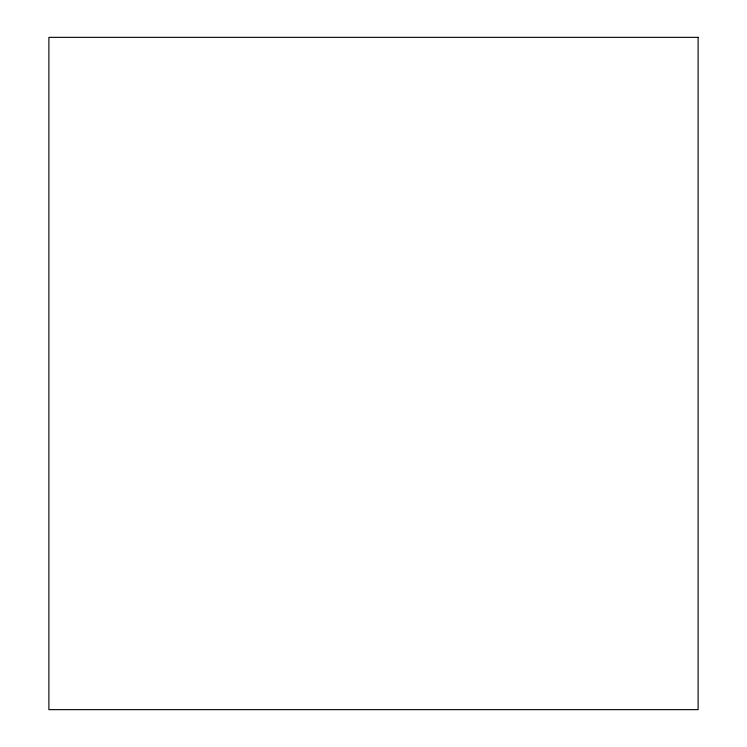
<?xml version="1.0" encoding="UTF-8"?>
<svg xmlns="http://www.w3.org/2000/svg" width="747" height="747" viewBox="0 0 747 747"><rect width="100%" height="100%" fill="white"/><g stroke="black" fill="none" stroke-linecap="round" stroke-linejoin="round"><path stroke-width="1.12" d="M698.109 37.35L48.891 37.35L48.891 709.65L698.109 709.65L698.109 37.35"/></g></svg>
